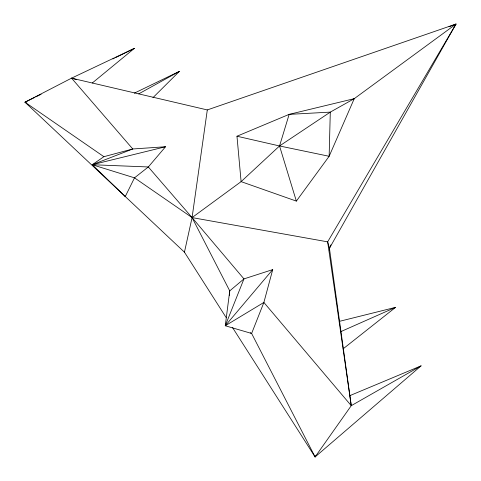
<?xml version="1.0" encoding="UTF-8"?>
<svg xmlns="http://www.w3.org/2000/svg" width="481" height="481" viewBox="0 0 481 481"><rect width="100%" height="100%" fill="white"/><g stroke="black" fill="none" stroke-linecap="round" stroke-linejoin="round"><path stroke-width="0.72" d="M229.431 295.364L229.738 290.879L192.075 217.592L148.316 166.967L92.232 164.724L125.27 196.525L134.5 177.838L148.316 166.967L165.536 146.753L132.768 148.978L103.89 156.692L92.232 164.724L134.5 177.838L192.075 217.592L243.957 278.902L225.27 325.757L251.623 333.459L315.091 456.95L421.091 365.849L349.416 395.821M232.557 327.585L315.091 456.95L315.193 455.471M329.275 250.541L329.431 248.304L327.651 241.847L456.006 24.05L207.305 109.933L71.561 78.156L24.994 102.206L184.445 252.176L226.118 317.496M207.305 109.933L192.075 217.592L184.445 252.176M315.091 456.95L351.256 405.681L263.883 302.447L225.27 325.757L229.738 290.879L243.957 278.902L272.727 269.6L263.883 302.447L251.623 333.459L250.33 332.732M225.817 324.483L225.27 325.757L272.727 269.6M421.091 365.849L351.256 405.681L329.431 248.304L330.916 244.859M354.238 98.677L330.291 112.121L279.539 145.965L241.107 181.638L236.971 136.225L289.153 114.364L354.238 98.677L329.142 156.283L296.356 201.106L241.107 181.638L192.075 217.592L327.651 241.847L351.256 405.681M329.431 248.304L456.006 24.05L449.007 26.768M152.964 97.655L179.371 71.38L134.337 93.152M92.298 82.991L134.397 48.353L71.561 78.156L132.768 148.978L92.232 164.724L165.536 146.753M343.139 348.827L395.58 307.353L339.454 321.338M353.03 99.567L456.006 24.05M138.756 93.855L179.371 71.38M103.89 156.692L24.994 102.206L34.392 97.583M35.732 96.921L41.101 94.276M112.915 58.922L114.262 58.261M115.602 57.606L134.397 48.353M340.975 331.553L395.58 307.353M24.994 102.206L26.491 102.345M236.971 136.225L279.539 145.965L329.142 156.283L330.291 112.121L289.153 114.364L279.539 145.965L296.356 201.106M71.561 78.156L76.599 79.624M124.573 195.22L125.27 196.525"/></g></svg>
